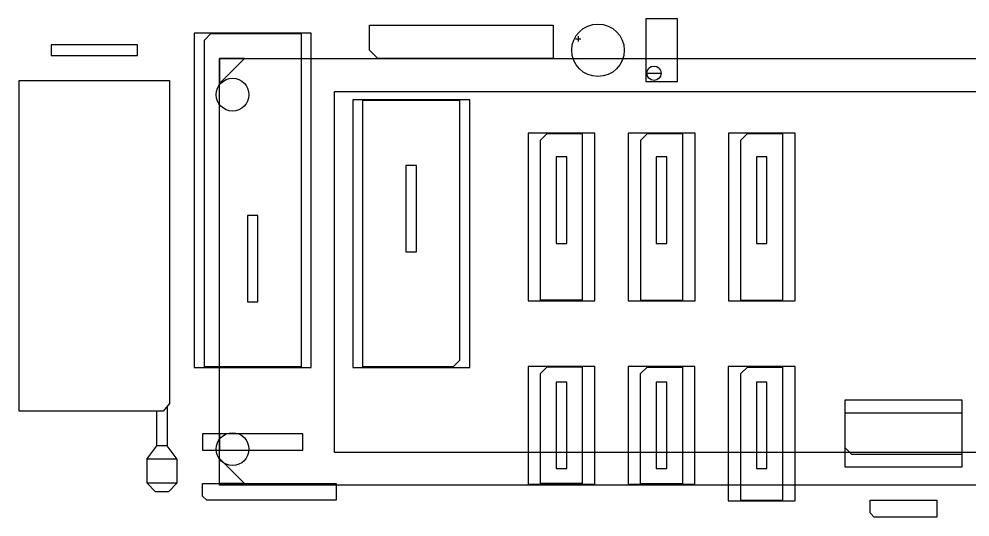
# Model space of a CAD drawing. Extents: x 0.25 to 10.21, y -6.18 to -0.01.
# Drawn here: x 0.25 to 5.95, y -3.05 to -0.06 of the extents above; entities that cross this region are included whole.
import ezdxf

# ---------------------------------------------------------------- set-up
doc = ezdxf.new("R2010")
doc.units = 0
doc.header["$MEASUREMENT"] = 0
doc.layers.add('BLACK', color=7, linetype='CONTINUOUS')

msp = doc.modelspace()

# ---------------------------------------------------------------- linework, layer by layer
at = {"layer": 'BLACK', "linetype": 'CONTINUOUS'}
for p, q in [((2.35, -0.25), (2.35, -0.1)), ((2.35, -0.1), (3.45, -0.1)), ((3.45, -0.1), (3.45, -0.3)), ((4.19488, -0.062402), (4.00472, -0.062402)), ((4.00472, -0.062402), (4.00472, -0.437598)), ((4.19488, -0.437598), (4.19488, -0.062402)), ((1.9998, -0.147638), (1.2998, -0.147638)), ((1.2998, -0.147638), (1.2998, -2.15236)), ((1.35984, -0.18937), (1.39921, -0.15)), ((1.39921, -0.15), (1.93976, -0.15)), ((1.93976, -0.15), (1.93976, -2.15)), ((1.9998, -2.15236), (1.9998, -0.147638)), ((3.59973, -0.165453), (3.59973, -0.196949)), ((0.959055, -0.21811), (0.440945, -0.21811)), ((0.440945, -0.21811), (0.440945, -0.281102)), ((0.959055, -0.281102), (0.959055, -0.21811)), ((1.35984, -2.15), (1.35984, -0.18937)), ((3.58399, -0.181201), (3.61548, -0.181201)), ((0.440945, -0.281102), (0.959055, -0.281102)), ((2.4, -0.3), (2.35, -0.25)), ((1.45, -0.3), (1.45, -0.45)), ((1.45, -0.45), (1.6, -0.3)), ((1.6, -0.3), (1.45, -0.3)), ((1.45, -0.3), (8.53661, -0.3)), ((1.45, -2.85906), (1.45, -0.3)), ((3.45, -0.3), (2.4, -0.3)), ((4.01201, -0.387598), (4.0974, -0.387638)), ((4.01201, -0.387598), (4.0974, -0.387638)), ((0.249213, -2.41535), (0.249213, -0.431102)), ((0.249213, -0.431102), (1.15079, -0.431102)), ((1.15079, -0.431102), (1.15079, -2.36969)), ((4.00472, -0.437598), (4.19488, -0.437598)), ((2.13898, -0.49685), (7.84764, -0.49685)), ((2.13898, -2.6622), (2.13898, -0.49685)), ((2.95, -0.547638), (2.25, -0.547638)), ((2.25, -0.547638), (2.25, -2.15236)), ((2.31004, -2.15), (2.31004, -0.55)), ((2.31004, -0.55), (2.88996, -0.55)), ((2.88996, -0.55), (2.88996, -2.11063)), ((2.95, -2.15236), (2.95, -0.547638)), ((3.7, -0.747638), (3.3, -0.747638)), ((3.3, -0.747638), (3.3, -1.75236)), ((3.375, -0.78937), (3.41437, -0.75)), ((3.375, -1.75), (3.375, -0.78937)), ((3.41437, -0.75), (3.625, -0.75)), ((3.625, -0.75), (3.625, -1.75)), ((3.7, -1.75236), (3.7, -0.747638)), ((4.30039, -0.747835), (3.90039, -0.747835)), ((3.90039, -0.747835), (3.90039, -1.75256)), ((3.97539, -0.789567), (4.01476, -0.750197)), ((3.97539, -1.7502), (3.97539, -0.789567)), ((4.01476, -0.750197), (4.22539, -0.750197)), ((4.22539, -0.750197), (4.22539, -1.7502)), ((4.30039, -1.75256), (4.30039, -0.747835)), ((4.90039, -0.747835), (4.50039, -0.747835)), ((4.50039, -0.747835), (4.50039, -1.75256)), ((4.57539, -0.789567), (4.61476, -0.750197)), ((4.57539, -1.7502), (4.57539, -0.789567)), ((4.61476, -0.750197), (4.82539, -0.750197)), ((4.82539, -0.750197), (4.82539, -1.7502)), ((4.90039, -1.75256), (4.90039, -0.747835)), ((3.5315, -0.890157), (3.4685, -0.890157)), ((3.4685, -0.890157), (3.4685, -1.40827)), ((3.5315, -1.40827), (3.5315, -0.890157)), ((4.1315, -0.890157), (4.0685, -0.890157)), ((4.0685, -0.890157), (4.0685, -1.40827)), ((4.1315, -1.40827), (4.1315, -0.890157)), ((4.7315, -0.890157), (4.6685, -0.890157)), ((4.6685, -0.890157), (4.6685, -1.40827)), ((4.7315, -1.40827), (4.7315, -0.890157)), ((2.56831, -0.941732), (2.56831, -1.45984)), ((2.6313, -0.941732), (2.56831, -0.941732)), ((2.6313, -1.45984), (2.6313, -0.941732)), ((1.6813, -1.24094), (1.61831, -1.24094)), ((1.61831, -1.24094), (1.61831, -1.75906)), ((1.6813, -1.75906), (1.6813, -1.24094)), ((3.4685, -1.40827), (3.5315, -1.40827)), ((4.0685, -1.40827), (4.1315, -1.40827)), ((4.6685, -1.40827), (4.7315, -1.40827)), ((2.56831, -1.45984), (2.6313, -1.45984)), ((1.61831, -1.75906), (1.6813, -1.75906)), ((3.3, -1.75236), (3.7, -1.75236)), ((3.625, -1.75), (3.375, -1.75)), ((3.90039, -1.75256), (4.30039, -1.75256)), ((4.22539, -1.7502), (3.97539, -1.7502)), ((4.50039, -1.75256), (4.90039, -1.75256)), ((4.82539, -1.7502), (4.57539, -1.7502)), ((1.2998, -2.15236), (1.9998, -2.15236)), ((1.93976, -2.15), (1.35984, -2.15)), ((2.25, -2.15236), (2.95, -2.15236)), ((2.85059, -2.15), (2.31004, -2.15)), ((2.88996, -2.11063), (2.85059, -2.15)), ((3.7, -2.14764), (3.3, -2.14764)), ((3.3, -2.14764), (3.3, -2.85236)), ((3.375, -2.18937), (3.41437, -2.15)), ((3.41437, -2.15), (3.625, -2.15)), ((3.625, -2.15), (3.625, -2.85)), ((3.7, -2.85236), (3.7, -2.14764)), ((4.29961, -2.14783), (3.89961, -2.14783)), ((3.89961, -2.14783), (3.89961, -2.85256)), ((3.97461, -2.18957), (4.01398, -2.1502)), ((4.01398, -2.1502), (4.22461, -2.1502)), ((4.22461, -2.1502), (4.22461, -2.8502)), ((4.29961, -2.85256), (4.29961, -2.14783)), ((4.89961, -2.14783), (4.49961, -2.14783)), ((4.49961, -2.14783), (4.49961, -2.95256)), ((4.57461, -2.18957), (4.61398, -2.1502)), ((4.61398, -2.1502), (4.82461, -2.1502)), ((4.82461, -2.1502), (4.82461, -2.9502)), ((4.89961, -2.95256), (4.89961, -2.14783)), ((3.375, -2.85), (3.375, -2.18937)), ((3.97461, -2.8502), (3.97461, -2.18957)), ((4.57461, -2.9502), (4.57461, -2.18957)), ((3.5315, -2.24016), (3.4685, -2.24016)), ((3.4685, -2.24016), (3.4685, -2.75827)), ((3.5315, -2.75827), (3.5315, -2.24016)), ((4.1315, -2.24016), (4.0685, -2.24016)), ((4.0685, -2.24016), (4.0685, -2.75827)), ((4.1315, -2.75827), (4.1315, -2.24016)), ((4.7315, -2.24016), (4.6685, -2.24016)), ((4.6685, -2.24016), (4.6685, -2.75827)), ((4.7315, -2.75827), (4.7315, -2.24016)), ((1.15079, -2.36969), (1.1122, -2.41535)), ((1.1378, -2.38346), (1.1378, -2.62402)), ((5.19764, -2.35), (5.19764, -2.75)), ((5.90236, -2.35), (5.19764, -2.35)), ((5.90236, -2.75), (5.90236, -2.35)), ((1.1122, -2.41535), (0.249213, -2.41535)), ((1.0748, -2.62402), (1.0748, -2.41535)), ((5.2, -2.63563), (5.2, -2.425)), ((5.2, -2.425), (5.9, -2.425)), ((5.9, -2.425), (5.9, -2.675)), ((1.34921, -2.55079), (1.34921, -2.64921)), ((1.95079, -2.55079), (1.34921, -2.55079)), ((1.45, -2.55079), (1.45, -2.64921)), ((1.95079, -2.64921), (1.95079, -2.55079)), ((1.01575, -2.70276), (1.0748, -2.62402)), ((1.1378, -2.62402), (1.0748, -2.62402)), ((1.19685, -2.70276), (1.1378, -2.62402)), ((1.34921, -2.64921), (1.95079, -2.64921)), ((7.84764, -2.6622), (2.13898, -2.6622)), ((5.23937, -2.675), (5.2, -2.63563)), ((5.9, -2.675), (5.23937, -2.675)), ((1.19685, -2.70276), (1.01575, -2.70276)), ((1.01575, -2.70276), (1.01575, -2.84449)), ((1.19685, -2.84449), (1.19685, -2.70276)), ((1.45, -2.7), (1.6, -2.85)), ((1.45, -2.85), (1.45, -2.7)), ((3.4685, -2.75827), (3.5315, -2.75827)), ((4.0685, -2.75827), (4.1315, -2.75827)), ((4.6685, -2.75827), (4.7315, -2.75827)), ((5.19764, -2.75), (5.90236, -2.75)), ((1.06693, -2.89961), (1.01575, -2.84449)), ((1.01575, -2.84449), (1.19685, -2.84449)), ((1.19685, -2.84449), (1.14567, -2.89961)), ((1.14567, -2.89961), (1.06693, -2.89961)), ((1.34941, -2.925), (1.34941, -2.85)), ((1.34941, -2.85), (2.14941, -2.85)), ((1.6, -2.85), (1.45, -2.85)), ((8.53661, -2.85906), (1.45, -2.85906)), ((2.14941, -2.85), (2.14941, -2.95)), ((3.3, -2.85236), (3.7, -2.85236)), ((3.625, -2.85), (3.375, -2.85)), ((3.89961, -2.85256), (4.29961, -2.85256)), ((4.22461, -2.8502), (3.97461, -2.8502)), ((1.37441, -2.95), (1.34941, -2.925)), ((2.14941, -2.95), (1.37441, -2.95)), ((4.49961, -2.95256), (4.89961, -2.95256)), ((4.82461, -2.9502), (4.57461, -2.9502)), ((5.35, -3.025), (5.35, -2.95)), ((5.35, -2.95), (5.75, -2.95)), ((5.75, -2.95), (5.75, -3.05)), ((5.375, -3.05), (5.35, -3.025)), ((5.75, -3.05), (5.375, -3.05))]:
    msp.add_line(p, q, dxfattribs=at)
at = {"layer": 'BLACK'}
for centre, radius in [((3.7189, -0.25), 0.15748), ((4.05472, -0.387598), 0.04311), ((1.52874, -0.516535), 0.098425), ((1.52874, -2.64252), 0.098425)]:
    msp.add_circle(centre, radius, dxfattribs=at)

doc.saveas('drawing.dxf')
